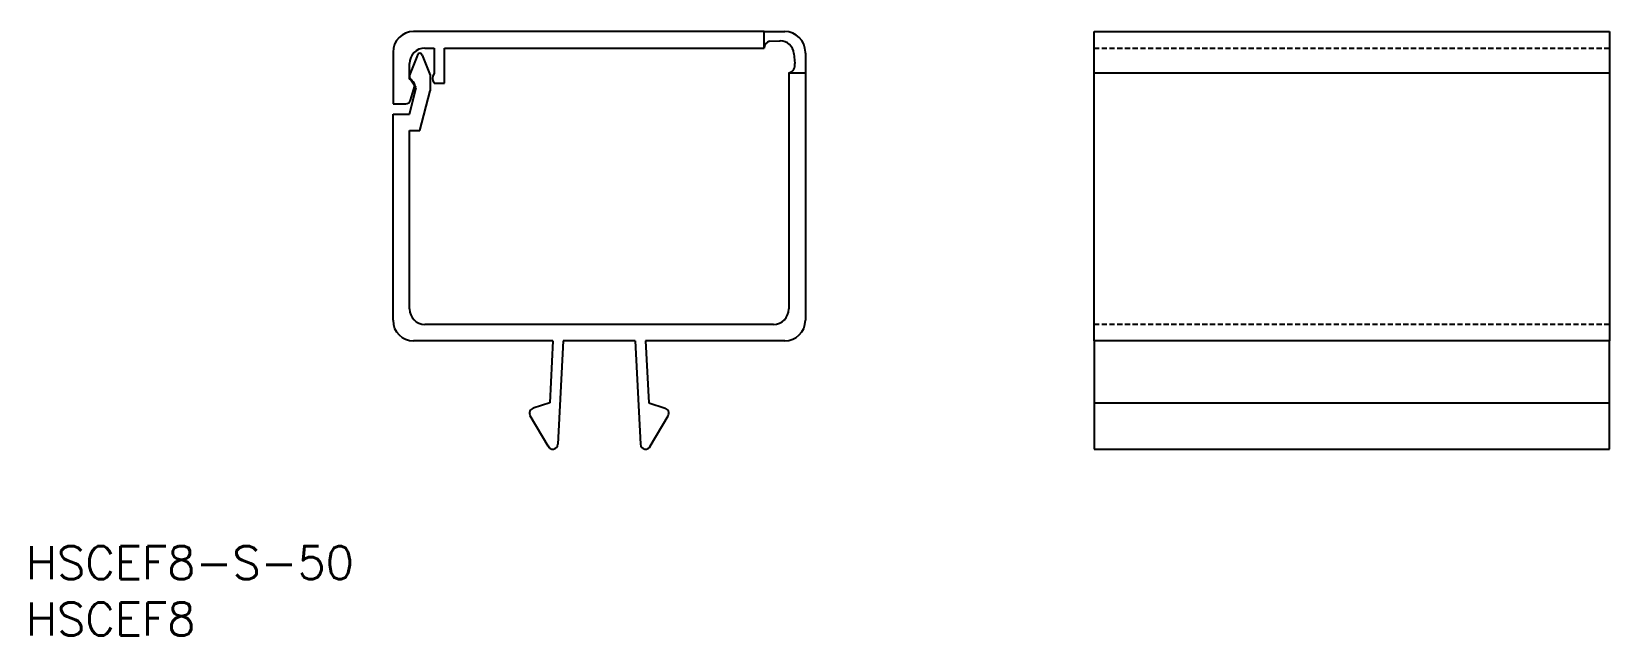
# Model space of a CAD drawing. Extents: x -55 to 98, y -29 to 30.
import ezdxf

# ---------------------------------------------------------------- set-up
doc = ezdxf.new("R2010")
doc.units = 0
doc.linetypes.add('DASHED', pattern=[0.75, 0.5, -0.25])
doc.layers.get('0').update_dxf_attribs({"linetype": 'CONTINUOUS'})
doc.styles.get("Standard").update_dxf_attribs({"font": 'txt.shx', "bigfont": 'bigfont.shx'})

msp = doc.modelspace()

# ---------------------------------------------------------------- linework, layer by layer
at = {"color": 7, "linetype": 'CONTINUOUS'}
for p, q in [((16, 30), (-18, 30)), ((16, 28.4), (16, 30)), ((16, 30), (18, 30)), ((16, 28.4), (16, 30)), ((16.52, 29.07), (17.5, 29.09)), ((17.5, 29.09), (17.56, 29.09)), ((48, 30), (98, 30)), ((48, 0), (48, 30)), ((98, 30), (98, 0)), ((-20, 28), (-20, 23)), ((-17.64, 27.72), (-18.4, 25.77)), ((-17.16, 27.72), (-16.4, 25.77)), ((-16.9, 28.4), (-16, 28.4)), ((-16, 28.4), (-16, 25.92)), ((-15, 25), (-15, 28.4)), ((-15, 28.4), (16, 28.4)), ((18.88, 27.87), (18.98, 26.91)), ((20, 27.9), (20, 28)), ((20, 27.9), (20, 26)), ((-18.4, 25.4), (-18.4, 26.9)), ((-18.4, 25.77), (-18.4, 25.54)), ((-17.74, 24.53), (-18.4, 25.54)), ((-18.11, 25.21), (-18.4, 25.4)), ((-18.4, 22), (-17.74, 24.53)), ((-18.29, 23.36), (-17.91, 24.65)), ((-16.4, 25.77), (-16.4, 24.24)), ((-16.01, 25), (-16, 25)), ((-16, 25), (-15, 25)), ((18.4, 26), (18.4, 17.4)), ((18.4, 26), (20, 26)), ((18.4, 26), (20, 26)), ((20, 26), (20, 2)), ((48, 26), (98, 26)), ((-20, 23), (-18.77, 23)), ((-17.4, 20.4), (-16.4, 24.24)), ((-20, 2), (-20, 22)), ((-20, 22), (-18.4, 22)), ((-18.4, 3.1), (-18.4, 20.4)), ((-18.4, 20.4), (-17.4, 20.4)), ((18.4, 17.4), (18.4, 6.6)), ((18.4, 6.6), (18.4, 3.1)), ((16.9, 1.6), (-16.9, 1.6)), ((-4.5, 0), (-18, 0)), ((-4.5, 0), (-4.8, -6)), ((-3.5, 0), (-4, -10.02)), ((3.5, 0), (-3.5, 0)), ((3.5, 0), (4, -10.02)), ((18, 0), (4.5, 0)), ((4.5, 0), (4.8, -6)), ((98, 0), (48, 0)), ((48, 0), (48, -10.5)), ((98, -10.5), (98, 0)), ((-4.8, -6), (-6.41, -6.52)), ((4.8, -6), (6.41, -6.52)), ((48, -6), (98, -6)), ((-4.96, -10.19), (-6.68, -7.25)), ((4.96, -10.19), (6.68, -7.25)), ((48, -10.5), (98, -10.5))]:
    msp.add_line(p, q, dxfattribs=at)
at = {"color": 3, "linetype": 'DASHED'}
for p, q in [((48, 28.4), (98, 28.4)), ((98, 1.6), (48, 1.6))]:
    msp.add_line(p, q, dxfattribs=at)
at = {"color": 7, "linetype": 'CONTINUOUS'}
for centre, radius, start, end in [((-18, 28), 2, 90, 180), ((17.59, 27.8), 1.29, 3.0423, 91.7172), ((18, 28), 2, 0, 90), ((-16.9, 26.9), 1.5, 90, 180), ((-17.4, 27.65), 0.25, 15.082, 164.918), ((16.69, 28.4), 0.688, 103.8836, 180), ((18.19, 26.77), 0.802, 285.6973, 9.6842), ((-18.39, 24.79), 0.5, 343.3008, 56.3099), ((-15.46, 25.46), 0.711, 139.1675, 220.0499), ((-18.77, 23.5), 0.5, 270, 343.3008), ((-16.9, 3.1), 1.5, 180, 270), ((16.9, 3.1), 1.5, 270, 0), ((-18, 2), 2, 180, 270), ((18, 2), 2, 270, 0), ((-6.25, -7), 0.5, 108.0972, 210.3442), ((6.25, -7), 0.5, 329.6558, 71.9028), ((-4.5, -10), 0.5, 201.9792, 357.1412), ((4.5, -10), 0.5, 182.8588, 338.0208)]:
    msp.add_arc(centre, radius, start, end, dxfattribs=at)

# ---------------------------------------------------------------- texts
for s, p in [('HSCEF8-S-50', (-55.61, -23.1)), ('HSCEF8', (-55.61, -28.56))]:
    msp.add_text(s, height=3.2, dxfattribs=at).set_placement(p)

doc.saveas('drawing.dxf')
